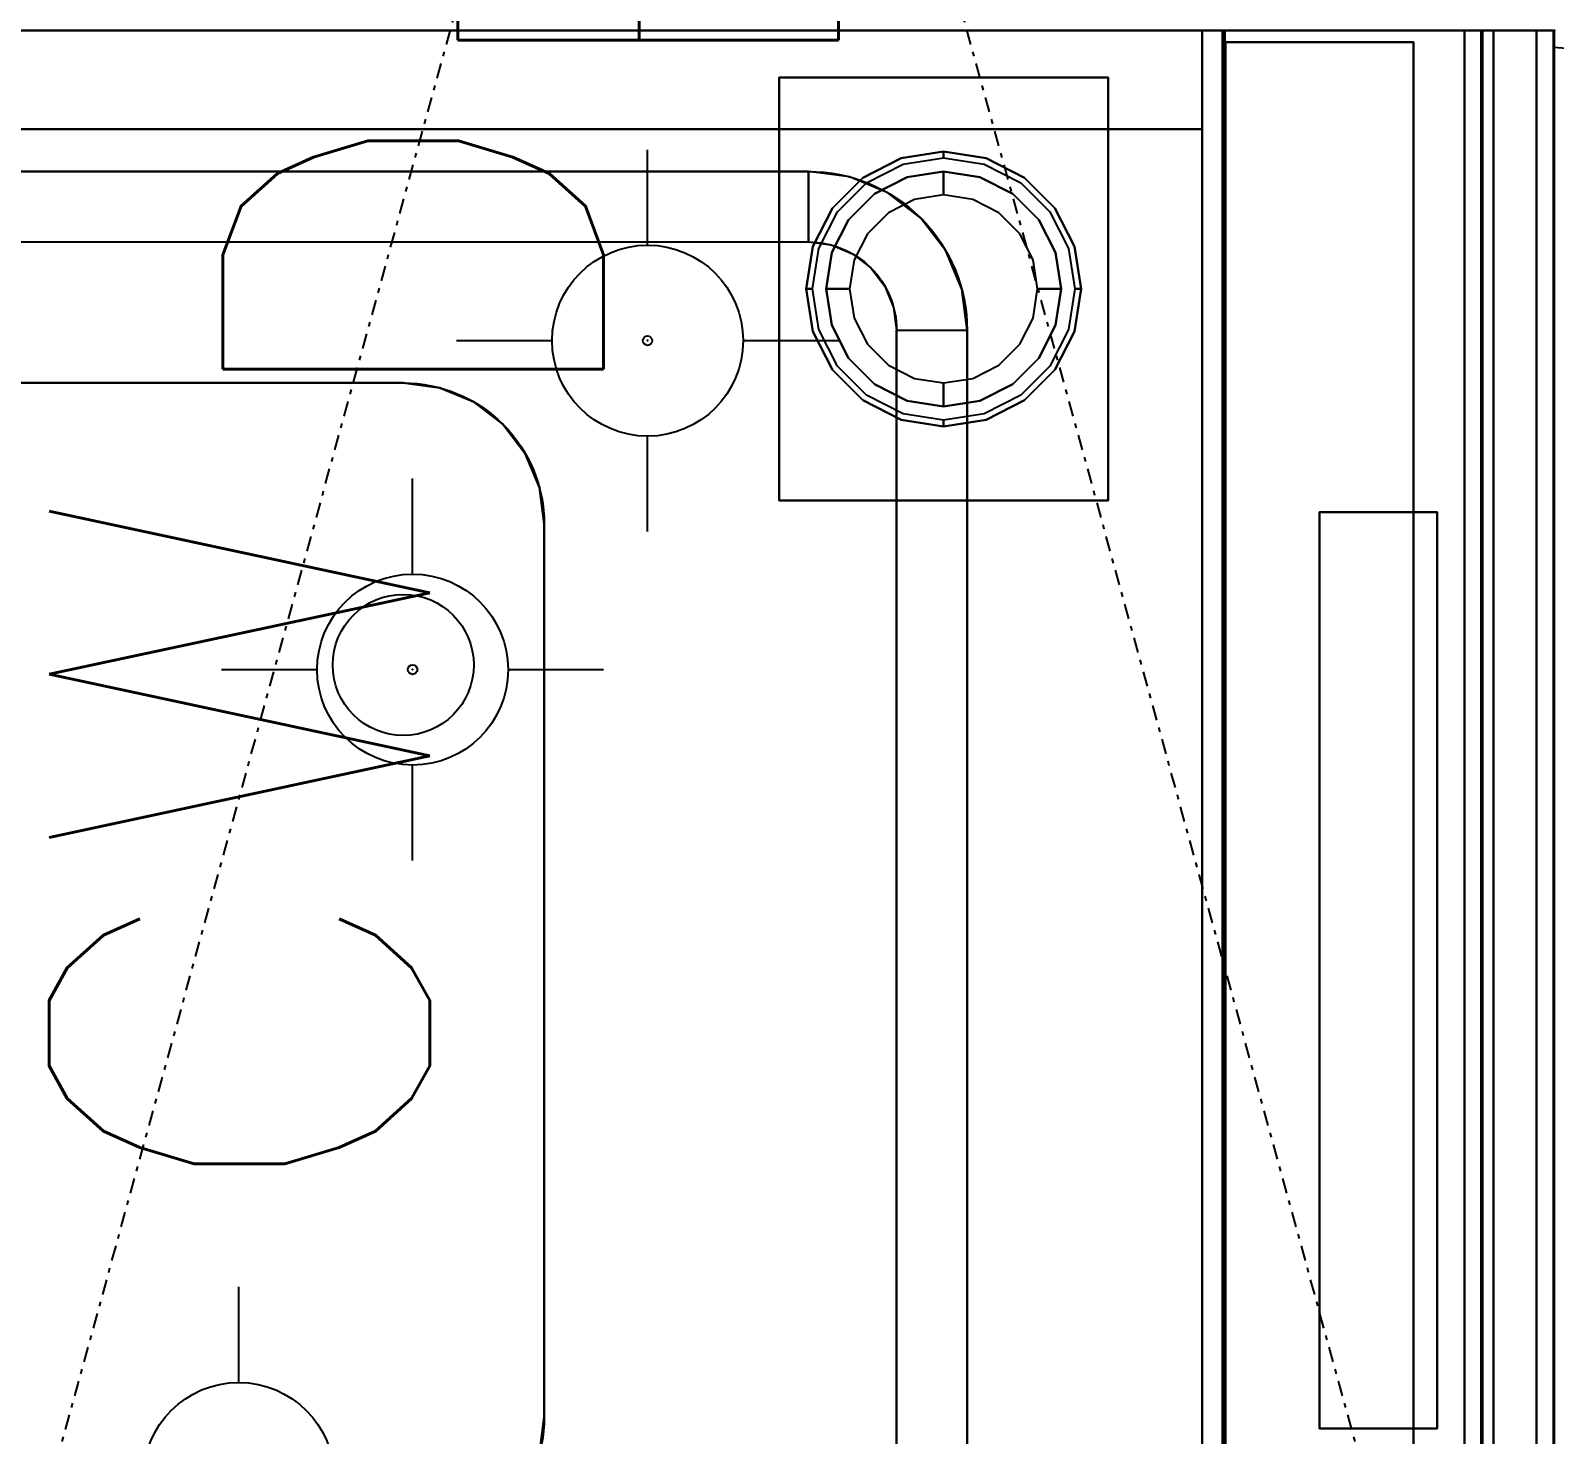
# Model space of a CAD drawing. Header units: millimetres. Extents: x 45 to 25350, y 77 to 5059.
# Drawn here: x 22190.57 to 22223, y 3829.22 to 3859.1 of the extents above; entities that cross this region are included whole.
import ezdxf

# ---------------------------------------------------------------- set-up
doc = ezdxf.new("R2010")
doc.units = ezdxf.units.MM
doc.header["$LTSCALE"] = 5
doc.linetypes.add('TRATTO-PUNTO', pattern=[1, 0.5, -0.25, 0, -0.25])
for name, color, linetype in [('200-EquipBorder-2d', 9, 'Continuous'), ('200-EquipDoors-2d', 252, 'Continuous'), ('200-EquipInternal-2d', 252, 'Continuous'), ('200-EquipSteel-3d', 9, 'Continuous'), ('250-Cwater-2d', 160, 'Continuous'), ('250-Drain-2D', 140, 'Continuous'), ('250-ele-2d', 20, 'Continuous')]:
    doc.layers.add(name, color=color, linetype=linetype)
doc.layers.add('200-InsPoint-3D', color=3, linetype='Continuous', plot=False)
doc.styles.add('SIMPLEX', font='simplex')

# ---------------------------------------------------------------- blocks, each defined once
blk = doc.blocks.new('ELECTROLUX-MC7-PASTACOOKER-400')
at = {"layer": '200-EquipInternal-2d'}
for points in [[(63.76, -100), (336.24, -100, -0.414214), (370, -133.76), (370, -571.24, -0.414214), (336.24, -605), (63.76, -605, -0.414214), (30, -571.24), (30, -133.76, -0.414214)], [(63.76, -115), (336.24, -115, -0.414214), (355, -133.76), (355, -571.24, -0.414214), (336.24, -590), (63.76, -590, -0.414214), (45, -571.24), (45, -133.76, -0.414214)], [(325, -155), (325, -485, -0.414214), (295, -515), (105, -515, -0.414214), (75, -485), (75, -155, -0.414214), (105, -125), (295, -125, -0.414214)]]:
    blk.add_lwpolyline(points, format="xyb", close=True, dxfattribs=at)
blk.add_circle((265, -485), 15, dxfattribs=at)
at = {"layer": '200-EquipSteel-3d'}
for points, invisible_edges in [([(400, -655, 900), (370, -571.24, 900), (370, -133.76, 900), (400, -80.5, 900)], 5), ([(355, -133.76, 890), (355, -571.24, 890), (325, -485, 890), (325, -155, 890)], 10), ([(325, -485, 680), (323.98, -492.76, 680), (323.98, -492.76, 890), (325, -485, 890)], 2), ([(323.98, -492.76, 890), (325, -485, 890), (355, -571.24, 890), (354.36, -576.09, 890)], 10), ([(323.98, -492.76, 680), (320.98, -500, 680), (320.98, -500, 890), (323.98, -492.76, 890)], 10), ([(320.98, -500, 890), (323.98, -492.76, 890), (354.36, -576.09, 890), (352.49, -580.62, 890)], 10), ([(320.98, -500, 680), (316.21, -506.21, 680), (316.21, -506.21, 890), (320.98, -500, 890)], 10), ([(316.21, -506.21, 890), (320.98, -500, 890), (352.49, -580.62, 890), (349.5, -584.5, 890)], 10), ([(316.21, -506.21, 680), (310, -510.98, 680), (310, -510.98, 890), (316.21, -506.21, 890)], 10), ([(310, -510.98, 890), (316.21, -506.21, 890), (349.5, -584.5, 890), (345.62, -587.49, 890)], 10), ([(310, -510.98, 680), (302.76, -513.98, 680), (302.76, -513.98, 890), (310, -510.98, 890)], 10), ([(302.76, -513.98, 890), (310, -510.98, 890), (345.62, -587.49, 890), (341.09, -589.36, 890)], 10), ([(105, -515, 890), (97.24, -513.98, 890), (58.91, -589.36, 890), (63.76, -590, 890)], 10), ([(105, -515, 890), (295, -515, 890), (336.24, -590, 890), (63.76, -590, 890)], 10), ([(105, -515, 680), (97.24, -513.98, 680), (97.24, -513.98, 890), (105, -515, 890)], 2), ([(302.76, -513.98, 680), (295, -515, 680), (295, -515, 890), (302.76, -513.98, 890)], 8), ([(295, -515, 890), (302.76, -513.98, 890), (341.09, -589.36, 890), (336.24, -590, 890)], 10), ([(368.85, -579.97, 900), (370, -571.24, 900), (355, -571.24, 890), (354.36, -576.09, 890)], 8), ([(368.85, -579.97, 900), (370, -571.24, 900), (400, -655, 900)], 10), ([(365.48, -588.12, 900), (368.85, -579.97, 900), (354.36, -576.09, 890), (352.49, -580.62, 890)], 10), ([(365.48, -588.12, 900), (368.85, -579.97, 900), (400, -655, 900)], 10), ([(360.11, -595.11, 900), (365.48, -588.12, 900), (352.49, -580.62, 890), (349.5, -584.5, 890)], 10), ([(353.12, -600.48, 900), (360.11, -595.11, 900), (349.5, -584.5, 890), (345.62, -587.49, 890)], 10), ([(336.24, -605, 900), (344.97, -603.85, 900), (341.09, -589.36, 890), (336.24, -590, 890)], 2), ([(344.97, -603.85, 900), (353.12, -600.48, 900), (345.62, -587.49, 890), (341.09, -589.36, 890)], 10), ([(360.11, -595.11, 900), (365.48, -588.12, 900), (400, -655, 900)], 10), ([(353.12, -600.48, 900), (360.11, -595.11, 900), (400, -655, 900)], 10), ([(344.97, -603.85, 900), (353.12, -600.48, 900), (400, -655, 900)], 10), ([(0, -655, 900), (63.76, -605, 900), (336.24, -605, 900), (400, -655, 900)], 5), ([(336.24, -605, 900), (344.97, -603.85, 900), (400, -655, 900)], 10)]:
    blk.add_3dface(points, dxfattribs=dict(at, invisible_edges=invisible_edges))
for points in [[(355, -571.24, 890), (370, -571.24, 900), (370, -133.76, 900), (355, -133.76, 890)], [(325, -155, 680), (325, -485, 680), (325, -485, 890), (325, -155, 890)], [(295, -515, 680), (105, -515, 680), (105, -515, 890), (295, -515, 890)], [(63.76, -605, 900), (63.76, -590, 890), (336.24, -590, 890), (336.24, -605, 900)]]:
    blk.add_3dface(points, dxfattribs=at)
blk = doc.blocks.new('ELECTROLUX-MC-CRUSCOTTO400')
at = {"layer": '200-EquipBorder-2d'}
for p, q in [((0, 0), (0, -75)), ((400, 0), (400, -75)), ((0, -75), (400, -75))]:
    blk.add_line(p, q, dxfattribs=at)
at = {"layer": '200-EquipSteel-3d'}
for points in [[(0, -55.83, 654.41), (0, 0, 660.54), (400, 0, 660.54), (400, -55.83, 654.41)], [(0, 0, 660.54), (0, 0, 900), (400, 0, 900), (400, 0, 660.54)], [(0, 0, 900), (0, -62, 900), (400, -62, 900), (400, 0, 900)], [(0, -4.32, 810.26), (0, -59.37, 692.2), (400, -59.37, 692.2), (400, -4.32, 810.26)], [(0, -71.19, 877.81), (0, -4.82, 813.08), (400, -4.82, 813.08), (400, -71.19, 877.81)], [(0, -59.7, 690.72), (0, -59.7, 657.89), (400, -59.7, 657.89), (400, -59.7, 690.72)], [(0, -74.75, 884.46), (0, -71.19, 877.81), (400, -71.19, 877.81), (400, -74.75, 884.46)]]:
    blk.add_3dface(points, dxfattribs=at)
for points, invisible_edges in [([(0, -4.12, 811.75), (0, -4.1, 810.99), (400, -4.1, 810.99), (400, -4.12, 811.75)], 10), ([(0, -4.1, 810.99), (0, -4.32, 810.26), (400, -4.32, 810.26), (400, -4.1, 810.99)], 8), ([(0, -4.36, 812.47), (0, -4.12, 811.75), (400, -4.12, 811.75), (400, -4.36, 812.47)], 10), ([(0, -4.82, 813.08), (0, -4.36, 812.47), (400, -4.36, 812.47), (400, -4.82, 813.08)], 2), ([(0, -57.28, 654.56), (0, -55.83, 654.41), (400, -55.83, 654.41), (400, -57.28, 654.56)], 8), ([(0, -58.54, 655.29), (0, -57.28, 654.56), (400, -57.28, 654.56), (400, -58.54, 655.29)], 10), ([(0, -59.4, 656.46), (0, -58.54, 655.29), (400, -58.54, 655.29), (400, -59.4, 656.46)], 10), ([(0, -59.37, 692.2), (0, -59.51, 691.85), (400, -59.51, 691.85), (400, -59.37, 692.2)], 2), ([(0, -59.7, 657.89), (0, -59.4, 656.46), (400, -59.4, 656.46), (400, -59.7, 657.89)], 2), ([(0, -59.51, 691.85), (0, -59.62, 691.48), (400, -59.62, 691.48), (400, -59.51, 691.85)], 10), ([(0, -59.62, 691.48), (0, -59.68, 691.11), (400, -59.68, 691.11), (400, -59.62, 691.48)], 10), ([(0, -59.68, 691.11), (0, -59.7, 690.72), (400, -59.7, 690.72), (400, -59.68, 691.11)], 8), ([(0, -62, 900), (0, -69.22, 897.81), (400, -69.22, 897.81), (400, -62, 900)], 2), ([(0, -69.22, 897.81), (0, -74.01, 891.97), (400, -74.01, 891.97), (400, -69.22, 897.81)], 10), ([(0, -74.01, 891.97), (0, -74.75, 884.46), (400, -74.75, 884.46), (400, -74.01, 891.97)], 8)]:
    blk.add_3dface(points, dxfattribs=dict(at, invisible_edges=invisible_edges))
at = {"layer": '200-InsPoint-3D'}
for p in [(0, -75), (400, -75)]:
    blk.add_point(p, dxfattribs=at)
blk = doc.blocks.new('ELECTROLUX-MC7-BODYTOP400')
at = {"layer": '200-EquipBorder-2d'}
blk.add_line((400, 0), (400, -655), dxfattribs=at)
at = {"layer": '200-EquipSteel-3d'}
for points in [[(0, -655, 650), (0, -2, 650), (400, -2, 650), (400, -655, 650)], [(400, -655, 650), (400, -2, 650), (400, -2, 900), (400, -655, 900)], [(0, -655, 650), (400, -655, 650), (400, -655, 900), (0, -655, 900)]]:
    blk.add_3dface(points, dxfattribs=at)
blk = doc.blocks.new('ELECTROLUX-MC-PORTASINISTRA400')
at = {"layer": '200-EquipDoors-2d'}
blk.add_arc((0, 30), 395, 270, 355.6442, dxfattribs=at)
at = {"layer": '200-EquipSteel-3d'}
for points in [[(0, 70, 205), (0, 70, 650), (395, 70, 650), (395, 70, 205)], [(0, 70, 650), (0, 30, 650), (395, 30, 650), (395, 70, 650)], [(0, 30, 205), (0, 70, 205), (395, 70, 205), (395, 30, 205)], [(395, 70, 650), (395, 30, 650), (395, 30, 205), (395, 70, 205)], [(100, 50, 599.64), (295, 50, 599.64), (295, 30, 565), (100, 30, 565)], [(100, 50, 599.64), (100, 30, 635), (295, 30, 635), (295, 50, 599.64)], [(100, 30, 635), (100, 30, 565), (100, 50, 599.64)], [(295, 30, 635), (295, 30, 565), (295, 50, 599.64)], [(100, 30, 635), (100, 25, 635), (295, 25, 635), (295, 30, 635)], [(295, 30, 605), (295, 25, 605), (100, 25, 605), (100, 30, 605)], [(100, 25, 605), (100, 30, 605), (100, 30, 635), (100, 25, 635)], [(295, 25, 635), (295, 30, 635), (295, 30, 605), (295, 25, 605)], [(100, 25, 635), (100, 25, 605), (295, 25, 605), (295, 25, 635)]]:
    blk.add_3dface(points, dxfattribs=at)
at = {"layer": '200-EquipSteel-3d', "invisible_edges": 5}
for points in [[(100, 30, 565), (0, 30, 205), (395, 30, 205), (295, 30, 565)], [(0, 30, 650), (100, 30, 635), (100, 30, 565), (0, 30, 205)], [(0, 30, 650), (100, 30, 635), (295, 30, 635), (395, 30, 650)], [(395, 30, 650), (295, 30, 635), (295, 30, 565), (395, 30, 205)]]:
    blk.add_3dface(points, dxfattribs=at)
blk = doc.blocks.new('ELECTROLUX-MC-LEG200')
at = {"layer": '200-EquipSteel-3d'}
for points in [[(-45, -35, 198), (-45, 35, 198), (45, 35, 198), (45, -35, 198)], [(-45, -35, 200), (45, -35, 200), (45, 35, 200), (-45, 35, 200)], [(-45, 35, 198), (-45, 35, 200), (45, 35, 200), (45, 35, 198)], [(-45, -35, 198), (-45, -35, 200), (-45, 35, 200), (-45, 35, 198)], [(45, -35, 198), (45, 35, 198), (45, 35, 200), (45, -35, 200)], [(-45, -35, 198), (45, -35, 198), (45, -35, 200), (-45, -35, 200)]]:
    blk.add_3dface(points, dxfattribs=at)
for points, invisible_edges in [([(-9.04, 27.82, 198), (-9.04, 27.82, 71), (0, 29.25, 71), (0, 29.25, 198)], 1), ([(-9.04, 27.82, 71), (-8.62, 26.54, 66), (0, 27.91, 66), (0, 29.25, 71)], 1), ([(0, 29.25, 198), (0, 29.25, 71), (9.04, 27.82, 71), (9.04, 27.82, 198)], 4), ([(0, 29.25, 71), (0, 27.91, 66), (8.62, 26.54, 66), (9.04, 27.82, 71)], 4), ([(-17.19, 23.66, 198), (-17.19, 23.66, 71), (-9.04, 27.82, 71), (-9.04, 27.82, 198)], 5), ([(-17.19, 23.66, 71), (-16.41, 22.58, 66), (-8.62, 26.54, 66), (-9.04, 27.82, 71)], 5), ([(9.04, 27.82, 71), (8.62, 26.54, 66), (16.41, 22.58, 66), (17.19, 23.66, 71)], 5), ([(9.04, 27.82, 198), (9.04, 27.82, 71), (17.19, 23.66, 71), (17.19, 23.66, 198)], 5), ([(-23.66, 17.19, 198), (-23.66, 17.19, 71), (-17.19, 23.66, 71), (-17.19, 23.66, 198)], 5), ([(-23.66, 17.19, 71), (-22.58, 16.41, 66), (-16.41, 22.58, 66), (-17.19, 23.66, 71)], 5), ([(-7.73, 23.78, 66), (-7.73, 23.78, 5), (-14.69, 20.23, 5), (-14.69, 20.23, 66)], 5), ([(-7.73, 23.78, 5), (-7.27, 22.38, 1.46), (-13.83, 19.04, 1.46), (-14.69, 20.23, 5)], 7), ([(0, 25, 66), (0, 25, 5), (-7.73, 23.78, 5), (-7.73, 23.78, 66)], 4), ([(0, 25, 5), (0, 23.54, 1.46), (-7.27, 22.38, 1.46), (-7.73, 23.78, 5)], 6), ([(0, 23.54, 1.46), (0, 20), (-6.18, 19.02), (-7.27, 22.38, 1.46)], 12), ([(7.73, 23.78, 66), (7.73, 23.78, 5), (0, 25, 5), (0, 25, 66)], 1), ([(7.73, 23.78, 5), (7.27, 22.38, 1.46), (0, 23.54, 1.46), (0, 25, 5)], 3), ([(7.27, 22.38, 1.46), (6.18, 19.02), (0, 20), (0, 23.54, 1.46)], 9), ([(14.69, 20.23, 5), (13.83, 19.04, 1.46), (7.27, 22.38, 1.46), (7.73, 23.78, 5)], 7), ([(14.69, 20.23, 66), (14.69, 20.23, 5), (7.73, 23.78, 5), (7.73, 23.78, 66)], 5), ([(17.19, 23.66, 71), (16.41, 22.58, 66), (22.58, 16.41, 66), (23.66, 17.19, 71)], 5), ([(17.19, 23.66, 198), (17.19, 23.66, 71), (23.66, 17.19, 71), (23.66, 17.19, 198)], 5), ([(-14.69, 20.23, 66), (-14.69, 20.23, 5), (-20.23, 14.69, 5), (-20.23, 14.69, 66)], 5), ([(-14.69, 20.23, 5), (-13.83, 19.04, 1.46), (-19.04, 13.83, 1.46), (-20.23, 14.69, 5)], 7), ([(-7.27, 22.38, 1.46), (-6.18, 19.02), (-11.76, 16.18), (-13.83, 19.04, 1.46)], 13), ([(13.83, 19.04, 1.46), (11.76, 16.18), (6.18, 19.02), (7.27, 22.38, 1.46)], 13), ([(20.23, 14.69, 5), (19.04, 13.83, 1.46), (13.83, 19.04, 1.46), (14.69, 20.23, 5)], 7), ([(20.23, 14.69, 66), (20.23, 14.69, 5), (14.69, 20.23, 5), (14.69, 20.23, 66)], 5), ([(-27.82, 9.04, 198), (-27.82, 9.04, 71), (-23.66, 17.19, 71), (-23.66, 17.19, 198)], 5), ([(-27.82, 9.04, 71), (-26.54, 8.62, 66), (-22.58, 16.41, 66), (-23.66, 17.19, 71)], 5), ([(-13.83, 19.04, 1.46), (-11.76, 16.18), (-16.18, 11.76), (-19.04, 13.83, 1.46)], 13), ([(19.04, 13.83, 1.46), (16.18, 11.76), (11.76, 16.18), (13.83, 19.04, 1.46)], 13), ([(23.66, 17.19, 71), (22.58, 16.41, 66), (26.54, 8.62, 66), (27.82, 9.04, 71)], 5), ([(23.66, 17.19, 198), (23.66, 17.19, 71), (27.82, 9.04, 71), (27.82, 9.04, 198)], 5), ([(-20.23, 14.69, 66), (-20.23, 14.69, 5), (-23.78, 7.73, 5), (-23.78, 7.73, 66)], 5), ([(-20.23, 14.69, 5), (-19.04, 13.83, 1.46), (-22.38, 7.27, 1.46), (-23.78, 7.73, 5)], 7), ([(-19.04, 13.83, 1.46), (-16.18, 11.76), (-19.02, 6.18), (-22.38, 7.27, 1.46)], 13), ([(22.38, 7.27, 1.46), (19.02, 6.18), (16.18, 11.76), (19.04, 13.83, 1.46)], 13), ([(23.78, 7.73, 5), (22.38, 7.27, 1.46), (19.04, 13.83, 1.46), (20.23, 14.69, 5)], 7), ([(23.78, 7.73, 66), (23.78, 7.73, 5), (20.23, 14.69, 5), (20.23, 14.69, 66)], 5), ([(-29.25, 0, 198), (-29.25, 0, 71), (-27.82, 9.04, 71), (-27.82, 9.04, 198)], 4), ([(-29.25, 0, 71), (-27.91, 0, 66), (-26.54, 8.62, 66), (-27.82, 9.04, 71)], 4), ([(-23.78, 7.73, 66), (-23.78, 7.73, 5), (-25, 0, 5), (-25, 0, 66)], 1), ([(-23.78, 7.73, 5), (-22.38, 7.27, 1.46), (-23.54, 0, 1.46), (-25, 0, 5)], 3), ([(-22.38, 7.27, 1.46), (-19.02, 6.18), (-20, 0), (-23.54, 0, 1.46)], 9), ([(23.54, 0, 1.46), (20, 0), (19.02, 6.18), (22.38, 7.27, 1.46)], 12), ([(25, 0, 5), (23.54, 0, 1.46), (22.38, 7.27, 1.46), (23.78, 7.73, 5)], 6), ([(25, 0, 66), (25, 0, 5), (23.78, 7.73, 5), (23.78, 7.73, 66)], 4), ([(27.82, 9.04, 71), (26.54, 8.62, 66), (27.91, 0, 66), (29.25, 0, 71)], 1), ([(27.82, 9.04, 198), (27.82, 9.04, 71), (29.25, 0, 71), (29.25, 0, 198)], 1), ([(-27.82, -9.04, 198), (-27.82, -9.04, 71), (-29.25, 0, 71), (-29.25, 0, 198)], 1), ([(-27.82, -9.04, 71), (-26.54, -8.62, 66), (-27.91, 0, 66), (-29.25, 0, 71)], 1), ([(-25, 0, 66), (-25, 0, 5), (-23.78, -7.73, 5), (-23.78, -7.73, 66)], 4), ([(-25, 0, 5), (-23.54, 0, 1.46), (-22.38, -7.27, 1.46), (-23.78, -7.73, 5)], 6), ([(-23.54, 0, 1.46), (-20, 0), (-19.02, -6.18), (-22.38, -7.27, 1.46)], 12), ([(22.38, -7.27, 1.46), (19.02, -6.18), (20, 0), (23.54, 0, 1.46)], 9), ([(23.78, -7.73, 5), (22.38, -7.27, 1.46), (23.54, 0, 1.46), (25, 0, 5)], 3), ([(23.78, -7.73, 66), (23.78, -7.73, 5), (25, 0, 5), (25, 0, 66)], 1), ([(29.25, 0, 71), (27.91, 0, 66), (26.54, -8.62, 66), (27.82, -9.04, 71)], 4), ([(29.25, 0, 198), (29.25, 0, 71), (27.82, -9.04, 71), (27.82, -9.04, 198)], 4), ([(-22.38, -7.27, 1.46), (-19.02, -6.18), (-16.18, -11.76), (-19.04, -13.83, 1.46)], 13), ([(19.04, -13.83, 1.46), (16.18, -11.76), (19.02, -6.18), (22.38, -7.27, 1.46)], 13), ([(-23.66, -17.19, 71), (-22.58, -16.41, 66), (-26.54, -8.62, 66), (-27.82, -9.04, 71)], 5), ([(-23.66, -17.19, 198), (-23.66, -17.19, 71), (-27.82, -9.04, 71), (-27.82, -9.04, 198)], 5), ([(-23.78, -7.73, 5), (-22.38, -7.27, 1.46), (-19.04, -13.83, 1.46), (-20.23, -14.69, 5)], 7), ([(-23.78, -7.73, 66), (-23.78, -7.73, 5), (-20.23, -14.69, 5), (-20.23, -14.69, 66)], 5), ([(20.23, -14.69, 5), (19.04, -13.83, 1.46), (22.38, -7.27, 1.46), (23.78, -7.73, 5)], 7), ([(20.23, -14.69, 66), (20.23, -14.69, 5), (23.78, -7.73, 5), (23.78, -7.73, 66)], 5), ([(27.82, -9.04, 71), (26.54, -8.62, 66), (22.58, -16.41, 66), (23.66, -17.19, 71)], 5), ([(27.82, -9.04, 198), (27.82, -9.04, 71), (23.66, -17.19, 71), (23.66, -17.19, 198)], 5), ([(-19.04, -13.83, 1.46), (-16.18, -11.76), (-11.76, -16.18), (-13.83, -19.04, 1.46)], 13), ([(13.83, -19.04, 1.46), (11.76, -16.18), (16.18, -11.76), (19.04, -13.83, 1.46)], 13), ([(-20.23, -14.69, 5), (-19.04, -13.83, 1.46), (-13.83, -19.04, 1.46), (-14.69, -20.23, 5)], 7), ([(-20.23, -14.69, 66), (-20.23, -14.69, 5), (-14.69, -20.23, 5), (-14.69, -20.23, 66)], 5), ([(-13.83, -19.04, 1.46), (-11.76, -16.18), (-6.18, -19.02), (-7.27, -22.38, 1.46)], 13), ([(7.27, -22.38, 1.46), (6.18, -19.02), (11.76, -16.18), (13.83, -19.04, 1.46)], 13), ([(14.69, -20.23, 5), (13.83, -19.04, 1.46), (19.04, -13.83, 1.46), (20.23, -14.69, 5)], 7), ([(14.69, -20.23, 66), (14.69, -20.23, 5), (20.23, -14.69, 5), (20.23, -14.69, 66)], 5), ([(-17.19, -23.66, 71), (-16.41, -22.58, 66), (-22.58, -16.41, 66), (-23.66, -17.19, 71)], 5), ([(-17.19, -23.66, 198), (-17.19, -23.66, 71), (-23.66, -17.19, 71), (-23.66, -17.19, 198)], 5), ([(-14.69, -20.23, 5), (-13.83, -19.04, 1.46), (-7.27, -22.38, 1.46), (-7.73, -23.78, 5)], 7), ([(-7.27, -22.38, 1.46), (-6.18, -19.02), (0, -20), (0, -23.54, 1.46)], 9), ([(0, -23.54, 1.46), (0, -20), (6.18, -19.02), (7.27, -22.38, 1.46)], 12), ([(7.73, -23.78, 5), (7.27, -22.38, 1.46), (13.83, -19.04, 1.46), (14.69, -20.23, 5)], 7), ([(23.66, -17.19, 71), (22.58, -16.41, 66), (16.41, -22.58, 66), (17.19, -23.66, 71)], 5), ([(23.66, -17.19, 198), (23.66, -17.19, 71), (17.19, -23.66, 71), (17.19, -23.66, 198)], 5), ([(-9.04, -27.82, 71), (-8.62, -26.54, 66), (-16.41, -22.58, 66), (-17.19, -23.66, 71)], 5), ([(-14.69, -20.23, 66), (-14.69, -20.23, 5), (-7.73, -23.78, 5), (-7.73, -23.78, 66)], 5), ([(-7.73, -23.78, 5), (-7.27, -22.38, 1.46), (0, -23.54, 1.46), (0, -25, 5)], 3), ([(0, -25, 5), (0, -23.54, 1.46), (7.27, -22.38, 1.46), (7.73, -23.78, 5)], 6), ([(7.73, -23.78, 66), (7.73, -23.78, 5), (14.69, -20.23, 5), (14.69, -20.23, 66)], 5), ([(17.19, -23.66, 71), (16.41, -22.58, 66), (8.62, -26.54, 66), (9.04, -27.82, 71)], 5), ([(-9.04, -27.82, 198), (-9.04, -27.82, 71), (-17.19, -23.66, 71), (-17.19, -23.66, 198)], 5), ([(-7.73, -23.78, 66), (-7.73, -23.78, 5), (0, -25, 5), (0, -25, 66)], 1), ([(0, -25, 66), (0, -25, 5), (7.73, -23.78, 5), (7.73, -23.78, 66)], 4), ([(17.19, -23.66, 198), (17.19, -23.66, 71), (9.04, -27.82, 71), (9.04, -27.82, 198)], 5), ([(0, -29.25, 71), (0, -27.91, 66), (-8.62, -26.54, 66), (-9.04, -27.82, 71)], 4), ([(0, -29.25, 198), (0, -29.25, 71), (-9.04, -27.82, 71), (-9.04, -27.82, 198)], 4), ([(9.04, -27.82, 71), (8.62, -26.54, 66), (0, -27.91, 66), (0, -29.25, 71)], 1), ([(9.04, -27.82, 198), (9.04, -27.82, 71), (0, -29.25, 71), (0, -29.25, 198)], 1)]:
    blk.add_3dface(points, dxfattribs=dict(at, invisible_edges=invisible_edges))
blk = doc.blocks.new('ELECTROLUX-MC7-BODY400X600')
at = {"layer": '200-EquipSteel-3d'}
for points in [[(21, -655, 245), (379, -655, 245), (379, -2, 245), (21, -2, 245)], [(21, -655, 200), (379, -655, 200), (379, -2, 200), (21, -2, 200)], [(379, -655, 605), (21, -655, 605), (21, -2, 605), (379, -2, 605)], [(379, -655, 650), (379, -655, 200), (379, -2, 200), (379, -2, 650)], [(379, -655, 200), (400, -655, 200), (400, -2, 200), (379, -2, 200)], [(400, -655, 650), (400, -655, 200), (400, -2, 200), (400, -2, 650)], [(21, -655, 200), (379, -655, 200), (379, -655, 245), (21, -655, 245)], [(21, -655, 605), (379, -655, 605), (379, -655, 650), (21, -655, 650)], [(400, -655, 200), (379, -655, 200), (379, -655, 650), (400, -655, 650)]]:
    blk.add_3dface(points, dxfattribs=at)
blk.add_blockref('ELECTROLUX-MC-LEG200', (345, -600))
blk = doc.blocks.new('E7PCED1KF0')
for name, p in [('ELECTROLUX-MC7-BODYTOP400', (0, 0)), ('ELECTROLUX-MC7-BODY400X600', (0, 0)), ('ELECTROLUX-MC7-PASTACOOKER-400', (0, 0)), ('ELECTROLUX-MC-CRUSCOTTO400', (0, -655)), ('ELECTROLUX-MC-PORTASINISTRA400', (2.5, -730))]:
    blk.add_blockref(name, p)
blk = doc.blocks.new('CCON')
at = {"layer": '250-Cwater-2d'}
for p, q in [((0, 40.64), (0, 20.32)), ((-40.64, 0), (-20.32, 0)), ((20.32, 0), (40.64, 0)), ((0, -20.32), (0, -40.64))]:
    blk.add_line(p, q, dxfattribs=at)
for radius in [20.32, 1]:
    blk.add_circle((0, 0), radius, dxfattribs=at)
blk.add_point((0, 0), dxfattribs=at)
at = {"layer": '250-Cwater-2d', "style": 'SIMPLEX', "flags": 8}
blk.add_attdef('CW', (56.46, -40.64), '', height=81, dxfattribs=at)
blk = doc.blocks.new('DCON')
at = {"layer": '250-Drain-2D'}
for p, q in [((0, 40.64), (0, 20.32)), ((-40.64, 0), (-20.32, 0)), ((20.32, 0), (40.64, 0)), ((0, -20.32), (0, -40.64))]:
    blk.add_line(p, q, dxfattribs=at)
for radius in [20.32, 1]:
    blk.add_circle((0, 0), radius, dxfattribs=at)
blk.add_point((0, 0), dxfattribs=at)
at = {"layer": '250-Drain-2D', "style": 'SIMPLEX', "flags": 8}
blk.add_attdef('D', (50.05, -40.64), '', height=81, dxfattribs=at)
blk = doc.blocks.new('ECON')
at = {"layer": '250-ele-2d'}
for p, q in [((0, 40.64), (0, 20.32)), ((-40.64, 0), (-20.32, 0)), ((20.32, 0), (40.64, 0)), ((0, -20.32), (0, -40.64))]:
    blk.add_line(p, q, dxfattribs=at)
for radius in [20.32, 1]:
    blk.add_circle((0, 0), radius, dxfattribs=at)
blk.add_point((0, 0), dxfattribs=at)
at = {"layer": '250-ele-2d', "style": 'SIMPLEX', "flags": 8}
blk.add_attdef('E', (50.05, -40.64), '', height=81, dxfattribs=at)
blk = doc.blocks.new('EP1124T')
at = {"layer": '200-EquipInternal-2d', "linetype": 'TRATTO-PUNTO'}
for p, q in [((0, -1100), (2400, 0)), ((0, 0), (2400, -1100))]:
    blk.add_line(p, q, dxfattribs=at)
at = {"layer": '200-InsPoint-3D', "flags": 9}
blk.add_attdef('DISTANG', (0, 0), '', height=1, dxfattribs=at)

msp = doc.modelspace()

# ---------------------------------------------------------------- hatches: boundary and pattern name
at = {"ltscale": 0.5}
h = msp.add_hatch(dxfattribs=at)
h.set_pattern_fill('ANSI31', color=251, scale=30)
h.set_pattern_definition([(45, (24280.266, 18410.9967), (-2.6516504, 2.6516504), [])])
h.paths.add_polyline_path([(21763.422, 4094.474), (22023.384, 4098.963), (22023.021, 4119.96), (21730.1, 4114.902), (21721.79, 4595.08, -0.130845), (22999.271, 4233.912, -0.490921), (22999.351, 4233.948, -0.006684), (23000.203, 4268.186, 0.132238), (21691.262, 4625.367), (21711.964, 3429.136), (22159.106, 3170.979), (22174.106, 3196.96), (22030.234, 3280.024), (22097.77, 3397), (22270.975, 3297), (22270.985, 3297.017), (22281.975, 3316.053), (22090.583, 3426.553), (22020.057, 3425.335), (21775.094, 3421.105, -0.000011), (21771.021, 3655.54), (22030.982, 3660.029), (22030.618, 3681.026), (21770.657, 3676.536, -0.000019)])

# ---------------------------------------------------------------- block references
at = {"zscale": 0.1, "rotation": 90}
for name, p, xscale, yscale in [('EP1124T', (22149.998, 3679.097), 0.1666666666675383, 0.09999999999854481), ('E7PCED1KF0', (22149.998, 3819.097), 0.09999999999999432, 0.09999999999999432)]:
    msp.add_blockref(name, p, dxfattribs=dict(at, xscale=xscale, yscale=yscale))
at = {"xscale": 0.09999999999999432, "yscale": 0.09999999999999432, "zscale": 0.1, "rotation": 90}
for name, p, values in [('ECON', (22203.698, 3852.497), {'E': 'E'}), ('DCON', (22198.698, 3845.497), {'D': 'D'}), ('CCON', (22194.998, 3828.297), {'CW': 'CW'})]:
    msp.add_blockref(name, p, dxfattribs=at).add_auto_attribs(values)

doc.saveas('drawing.dxf')
